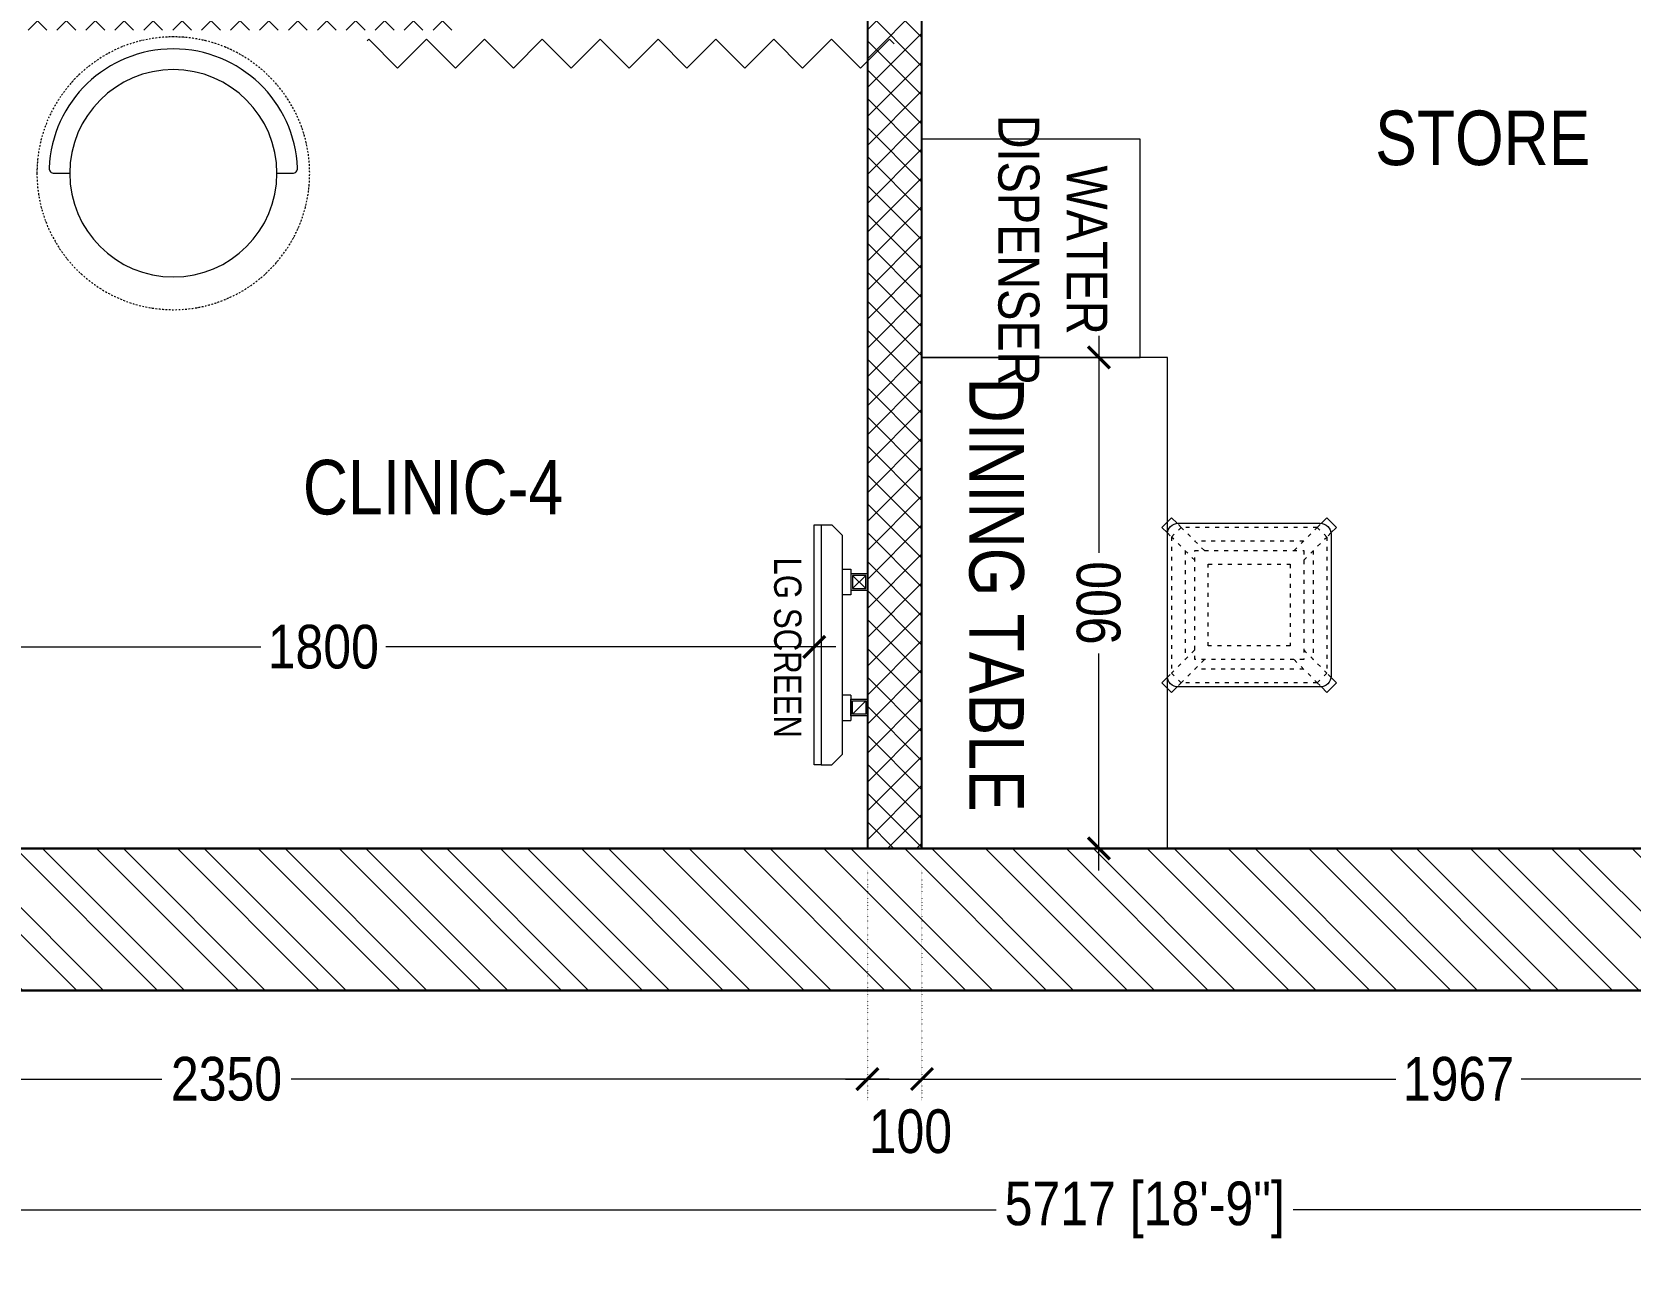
# Model space of a CAD drawing. Header units: millimetres. Extents: x -49972 to -35289, y -2918842 to -2908283.
# Drawn here: x -41017 to -38088, y -2918777 to -2916499 of the extents above; entities that cross this region are included whole.
import ezdxf

# ---------------------------------------------------------------- set-up
doc = ezdxf.new("R2010")
doc.units = ezdxf.units.MM
doc.header["$LTSCALE"] = 12
doc.header["$MEASUREMENT"] = 0
doc.header["$PDMODE"] = 3
for name, pattern in [('a_p6_plan_L18$0$HIDDEN', [0.375, 0.25, -0.125]), ('ACAD_ISO03W100', [30, 12, -18]), ('DASHDOT2', [0.5, 0.25, -0.125, 0, -0.125]), ('DOT2', [0.125, 0, -0.125])]:
    doc.linetypes.add(name, pattern=pattern)
doc.layers.get('0').update_dxf_attribs({"lineweight": 25})
for name, color, linetype, lineweight in [('A-WALL', 93, 'Continuous', 30), ('curtain', 144, 'Continuous', 9), ('Floor-Unit', 1, 'Continuous', 13), ('IM-ANNO-HATCH', 8, 'Continuous', 5), ('LENS-FURNITURE', 13, 'Continuous', 9), ('LENS-PARTITION', 21, 'Continuous', 25), ('LENS-TEXT', 31, 'Continuous', 5), ('LENS_DIMENSION', 193, 'Continuous', 0), ('LK-FF&E WALL', 1, 'Continuous', 9), ('LK-IT', 3, 'Continuous', 18), ('LN-ELEVATION-1', 81, 'Continuous', 13), ('LN-ELEVATION-3', 125, 'a_p6_plan_L18$0$HIDDEN', 18), ('LN-ELEVATION-5', 167, 'Continuous', 5), ('LN-HATCH', 251, 'Continuous', 0), ('PLANO-OPENING', 252, 'Continuous', 5), ('TV', 3, 'Continuous', 18)]:
    doc.layers.add(name, color=color, linetype=linetype, lineweight=lineweight)
doc.styles.add('LK TXT', font='Gill Sans MT Condensed Regular.ttf')
doc.styles.get("Standard").update_dxf_attribs({"font": 'Arial Narrow.ttf'})
doc.dimstyles.new('Working', dxfattribs={"dimscale": 0.8, "dimtxt": 100, "dimasz": 50, "dimexe": 50, "dimexo": 50, "dimgap": 25, "dimtad": 0, "dimdec": 0, "dimzin": 0, "dimdsep": 46, "dimtxsty": 'Standard', "dimblk": 'ARCHTICK', "dimcen": 0, "dimdle": 50, "dimclrd": 250, "dimclre": 8, "dimclrt": 7, "dimadec": 0, "dimazin": 0, "dimtfac": 1, "dimtdec": 0, "dimtofl": 0, "dimtmove": 1, "dimatfit": 3, "dimfxl": 3, "dimtolj": 1, "dimlwd": 5, "dimlwe": 0, "dimarcsym": 0})

# ---------------------------------------------------------------- blocks, each defined once
blk = doc.blocks.new('CLINIC SCREEN')
at = {"layer": 'TV'}
for p, q in [((-103.1, 42.9), (-127.4, 18.6)), ((-127.4, 42.9), (-103.1, 18.6)), ((102.7, 42.9), (127, 18.6))]:
    blk.add_line(p, q, dxfattribs=at)
at = {"layer": 'TV', "ltscale": 12}
for p, q in [((-220, -19.4), (-200.6, 0)), ((200.6, 0), (-200.6, 0)), ((-138.5, 0), (-138.5, 15.5)), ((-138.5, 15.5), (-92, 15.5)), ((-92, 15.5), (-92, 0)), ((92, 15.5), (92, 0)), ((92, 15.5), (138.5, 15.5)), ((138.5, 0), (138.5, 15.5)), ((220, -19.4), (200.6, 0)), ((-220, -38.8), (-220, -19.4)), ((220, -38.8), (220, -19.4))]:
    blk.add_line(p, q, dxfattribs=at)
at = {"layer": 'TV'}
for points in [[(-130.4, 15.5), (-100.1, 15.5), (-100.1, 45.9), (-130.4, 45.9)], [(-127.4, 18.6), (-103.1, 18.6), (-103.1, 42.9), (-127.4, 42.9)], [(130, 15.5), (99.7, 15.5), (99.7, 45.9), (130, 45.9)], [(127, 18.6), (102.7, 18.6), (102.7, 42.9), (127, 42.9)]]:
    blk.add_lwpolyline(points, close=True, dxfattribs=at)
at = {"layer": 'TV', "ltscale": 12}
blk.add_lwpolyline([(-220, -51.7), (-220, -38.8), (220, -38.8), (220, -51.7)], close=True, dxfattribs=at)
at = {"layer": 'Floor-Unit', "color": 0, "ltscale": 2, "insert": (5.2, -100.4), "char_height": 50, "attachment_point": 5}
blk.add_mtext_dynamic_manual_height_columns('LG SCREEN', width=466.48, gutter_width=12.5, heights=[0], dxfattribs=at)
blk = doc.blocks.new('DOCTOR STOOL')
at = {"layer": 'LN-ELEVATION-1', "ltscale": 100}
blk.add_lwpolyline([(228, 37.8), (228, 9.1, -0.426474), (218.5, 0, -0.959166), (218.5, 455.6, -0.426474), (228, 446.5), (228, 417.8)], format="xyb", dxfattribs=at)
at = {"layer": 'LN-ELEVATION-1', "linetype": 'DASHDOT2'}
blk.add_circle((228, 227.8), 250, dxfattribs=at)
at = {"layer": 'LN-ELEVATION-1', "ltscale": 100}
blk.add_circle((228, 227.8), 190, dxfattribs=at)
blk = doc.blocks.new('Stool')
at = {"layer": 'LN-ELEVATION-1', "ltscale": 0.5}
blk.add_lwpolyline([(-130, 300), (130, 300, -0.414214), (150, 280), (150, 20, -0.414214), (130, 0), (-130, 0, -0.414214), (-150, 20), (-150, 280, -0.414214)], format="xyb", close=True, dxfattribs=at)
at = {"layer": 'LN-ELEVATION-3', "linetype": 'ACAD_ISO03W100', "ltscale": 0.05}
for p, q in [((-100, 232.3), (-142.4, 274.7)), ((-142.4, 274.7), (-142.4, 25.3)), ((-82.3, 250), (-124.7, 292.4)), ((-124.7, 292.4), (124.7, 292.4)), ((-99.7, 267.4), (99.7, 267.4)), ((82.3, 250), (124.7, 292.4)), ((100, 232.3), (142.4, 274.7)), ((142.4, 274.7), (142.4, 25.3)), ((-117.4, 249.7), (-117.4, 50.3)), ((117.4, 249.7), (117.4, 50.3)), ((-100, 67.7), (-142.4, 25.3)), ((100, 67.7), (142.4, 25.3)), ((-82.3, 50), (-124.7, 7.6)), ((-99.7, 32.6), (99.7, 32.6)), ((82.3, 50), (124.7, 7.6)), ((-124.7, 7.6), (124.7, 7.6))]:
    blk.add_line(p, q, dxfattribs=at)
for points in [[(-132.2, 299.9), (-124.7, 292.4), (-142.4, 274.7), (-149.9, 282.2)], [(132.2, 299.9), (124.7, 292.4), (142.4, 274.7), (149.9, 282.2)], [(-132.2, 0.1), (-124.7, 7.6), (-142.4, 25.3), (-149.9, 17.8)], [(132.2, 0.1), (124.7, 7.6), (142.4, 25.3), (149.9, 17.8)]]:
    blk.add_lwpolyline(points, dxfattribs=at)
for points in [[(-100, 250), (100, 250), (100, 50), (-100, 50)], [(-75, 225), (75, 225), (75, 75), (-75, 75)]]:
    blk.add_lwpolyline(points, close=True, dxfattribs=at)
at = {"layer": 'LN-ELEVATION-5', "ltscale": 0.5}
for points in [[(-149.9, 282.2), (-160.1, 292.4), (-142.4, 310.1), (-132.2, 299.9)], [(149.9, 282.2), (160.1, 292.4), (142.4, 310.1), (132.2, 299.9)], [(-149.9, 17.8), (-160.1, 7.6), (-142.4, -10.1), (-132.2, 0.1)], [(149.9, 17.8), (160.1, 7.6), (142.4, -10.1), (132.2, 0.1)]]:
    blk.add_lwpolyline(points, dxfattribs=at)
blk = doc.blocks.new('chennai mugappair existignd')
at = {"layer": 'LN-HATCH'}
h = blk.add_hatch(dxfattribs=at)
h.set_pattern_fill('ANSI32', color=256, scale=11, angle=90)
h.set_pattern_definition([(135, (-53798.23, 2272851.68), (-74.087113, -74.087113), []), (135, (-53798.23, 2272901.08), (-74.087113, -74.087113), [])])
h.paths.add_polyline_path([(-7119.7, -2791485.6), (-7119.7, -2782305.6), (-19582.7, -2782305.6), (-19582.7, -2782565.6), (-7379.7, -2782565.6), (-7379.7, -2788972.6), (-8679.7, -2788972.6), (-8679.7, -2789132.6), (-7379.7, -2789132.6), (-7379.7, -2791225.6), (-7621.2, -2791225.6), (-7621.2, -2791485.6)])
h.paths.add_polyline_path([(-8231.2, -2791485.6), (-8231.2, -2791225.6), (-8519.7, -2791225.6), (-8519.7, -2789912.6), (-8679.7, -2789912.6), (-8679.7, -2791225.6), (-13096.7, -2791225.6), (-13096.7, -2786155.6), (-15352.7, -2786155.6), (-15352.7, -2791225.6), (-19582.7, -2791225.6), (-19582.7, -2791485.6), (-15092.7, -2791485.6), (-15092.7, -2786435.6), (-13356.7, -2786435.6), (-13356.7, -2791485.6)], flags=17)
at = {"layer": 'A-WALL', "color": 1}
for p, q in [((-8679.7, -2791225.6), (-13096.7, -2791225.6)), ((-8231.2, -2791485.6), (-13356.7, -2791485.6))]:
    blk.add_line(p, q, dxfattribs=at)
blk = doc.blocks.new('_ArchTick')
at = {"const_width": 0.15}
blk.add_lwpolyline([(-0.5, -0.5), (0.5, 0.5)], dxfattribs=at)
blk = doc.blocks.new('*D47')
at = {"layer": 'Defpoints', "color": 0, "transparency": 16777216}
for p in [(-38935.7, -2917095.7), (-39061.3, -2917995.7), (-38935.7, -2917995.7)]:
    blk.add_point(p, dxfattribs=at)
at = {"layer": 'LENS_DIMENSION', "color": 8, "lineweight": 5, "transparency": 16777216}
for p, q in [((-39061.3, -2917055.7), (-39061.3, -2917453.4)), ((-39061.3, -2918035.7), (-39061.3, -2917638.1))]:
    blk.add_line(p, q, dxfattribs=at)
at = {"layer": 'LENS_DIMENSION', "color": 8, "linetype": 'DOT2', "lineweight": 0, "transparency": 16777216}
for p, q in [((-38975.7, -2917095.7), (-39101.3, -2917095.7)), ((-38975.7, -2917995.7), (-39101.3, -2917995.7))]:
    blk.add_line(p, q, dxfattribs=at)
at = {"layer": 'LENS_DIMENSION', "color": 8, "lineweight": 5, "transparency": 16777216, "xscale": 40, "yscale": 40, "zscale": 40}
for p, rotation in [((-39061.3, -2917095.7), 90), ((-39061.3, -2917995.7), 270)]:
    blk.add_blockref('_ArchTick', p, dxfattribs=dict(at, rotation=rotation))
at = {"layer": 'LENS_DIMENSION', "color": 0, "transparency": 16777216, "insert": (-39061.3, -2917545.7), "char_height": 80, "attachment_point": 5, "rotation": 90}
blk.add_mtext('\\A1;900', dxfattribs=at)
blk = doc.blocks.new('*D53')
at = {"layer": 'Defpoints', "color": 0, "transparency": 16777216}
for p in [(-41383, -2917626.2), (-39583.3, -2917626.2), (-39583.3, -2917626.2)]:
    blk.add_point(p, dxfattribs=at)
at = {"layer": 'LENS_DIMENSION', "color": 8, "lineweight": 5, "transparency": 16777216}
for p, q in [((-41423, -2917626.2), (-40597.9, -2917626.2)), ((-39543.3, -2917626.2), (-40368.4, -2917626.2))]:
    blk.add_line(p, q, dxfattribs=at)
at = {"layer": 'LENS_DIMENSION', "color": 8, "lineweight": 5, "transparency": 16777216, "xscale": 40, "yscale": 40, "zscale": 40, "rotation": 180}
blk.add_blockref('_ArchTick', (-41383, -2917626.2), dxfattribs=at)
at = {"layer": 'LENS_DIMENSION', "color": 8, "lineweight": 5, "transparency": 16777216, "xscale": 40, "yscale": 40, "zscale": 40}
blk.add_blockref('_ArchTick', (-39583.3, -2917626.2), dxfattribs=at)
at = {"layer": 'LENS_DIMENSION', "color": 0, "transparency": 16777216, "insert": (-40483.2, -2917626.2), "char_height": 80, "attachment_point": 5}
blk.add_mtext('\\A1;1800', dxfattribs=at)
blk = doc.blocks.new('*D109')
at = {"layer": 'Defpoints', "color": 0, "transparency": 16777216}
for p in [(-41835.7, -2917995.7), (-39485.7, -2917995.7), (-39485.7, -2918418.2)]:
    blk.add_point(p, dxfattribs=at)
at = {"layer": 'LENS_DIMENSION', "color": 8, "linetype": 'DOT2', "lineweight": 0, "transparency": 16777216}
for p, q in [((-41835.7, -2918035.7), (-41835.7, -2918458.2)), ((-39485.7, -2918035.7), (-39485.7, -2918458.2))]:
    blk.add_line(p, q, dxfattribs=at)
at = {"layer": 'LENS_DIMENSION', "color": 8, "lineweight": 5, "transparency": 16777216}
for p, q in [((-41875.7, -2918418.2), (-40779.1, -2918418.2)), ((-39445.7, -2918418.2), (-40542.3, -2918418.2))]:
    blk.add_line(p, q, dxfattribs=at)
at = {"layer": 'LENS_DIMENSION', "color": 8, "lineweight": 5, "transparency": 16777216, "xscale": 40, "yscale": 40, "zscale": 40, "rotation": 180}
blk.add_blockref('_ArchTick', (-41835.7, -2918418.2), dxfattribs=at)
at = {"layer": 'LENS_DIMENSION', "color": 8, "lineweight": 5, "transparency": 16777216, "xscale": 40, "yscale": 40, "zscale": 40}
blk.add_blockref('_ArchTick', (-39485.7, -2918418.2), dxfattribs=at)
at = {"layer": 'LENS_DIMENSION', "color": 0, "transparency": 16777216, "insert": (-40660.7, -2918418.2), "char_height": 80, "attachment_point": 5}
blk.add_mtext('\\A1;2350', dxfattribs=at)
blk = doc.blocks.new('*D110')
at = {"layer": 'Defpoints', "color": 0, "transparency": 16777216}
for p in [(-39485.7, -2917995.7), (-39385.7, -2917995.7), (-39385.7, -2918418.2)]:
    blk.add_point(p, dxfattribs=at)
at = {"layer": 'LENS_DIMENSION', "color": 8, "linetype": 'DOT2', "lineweight": 0, "transparency": 16777216}
for p, q in [((-39485.7, -2918035.7), (-39485.7, -2918458.2)), ((-39385.7, -2918035.7), (-39385.7, -2918458.2))]:
    blk.add_line(p, q, dxfattribs=at)
at = {"layer": 'LENS_DIMENSION', "color": 8, "lineweight": 5, "transparency": 16777216}
blk.add_line((-39525.7, -2918418.2), (-39345.7, -2918418.2), dxfattribs=at)
at = {"layer": 'LENS_DIMENSION', "color": 8, "lineweight": 5, "transparency": 16777216, "xscale": 40, "yscale": 40, "zscale": 40, "rotation": 180}
blk.add_blockref('_ArchTick', (-39485.7, -2918418.2), dxfattribs=at)
at = {"layer": 'LENS_DIMENSION', "color": 8, "lineweight": 5, "transparency": 16777216, "xscale": 40, "yscale": 40, "zscale": 40}
blk.add_blockref('_ArchTick', (-39385.7, -2918418.2), dxfattribs=at)
at = {"layer": 'LENS_DIMENSION', "color": 0, "transparency": 16777216, "insert": (-39406.9, -2918514.4), "char_height": 80, "attachment_point": 5}
blk.add_mtext('\\A1;100', dxfattribs=at)
blk = doc.blocks.new('*D111')
at = {"layer": 'Defpoints', "color": 0, "transparency": 16777216}
for p in [(-39385.7, -2917995.7), (-37418.7, -2917995.7), (-37418.7, -2918418.2)]:
    blk.add_point(p, dxfattribs=at)
at = {"layer": 'LENS_DIMENSION', "color": 8, "linetype": 'DOT2', "lineweight": 0, "transparency": 16777216}
for p, q in [((-39385.7, -2918035.7), (-39385.7, -2918458.2)), ((-37418.7, -2918035.7), (-37418.7, -2918458.2))]:
    blk.add_line(p, q, dxfattribs=at)
at = {"layer": 'LENS_DIMENSION', "color": 8, "lineweight": 5, "transparency": 16777216}
for p, q in [((-39425.7, -2918418.2), (-38517.1, -2918418.2)), ((-37378.7, -2918418.2), (-38287.4, -2918418.2))]:
    blk.add_line(p, q, dxfattribs=at)
at = {"layer": 'LENS_DIMENSION', "color": 8, "lineweight": 5, "transparency": 16777216, "xscale": 40, "yscale": 40, "zscale": 40, "rotation": 180}
blk.add_blockref('_ArchTick', (-39385.7, -2918418.2), dxfattribs=at)
at = {"layer": 'LENS_DIMENSION', "color": 8, "lineweight": 5, "transparency": 16777216, "xscale": 40, "yscale": 40, "zscale": 40}
blk.add_blockref('_ArchTick', (-37418.7, -2918418.2), dxfattribs=at)
at = {"layer": 'LENS_DIMENSION', "color": 0, "transparency": 16777216, "insert": (-38402.2, -2918418.2), "char_height": 80, "attachment_point": 5}
blk.add_mtext('\\A1;1967', dxfattribs=at)
blk = doc.blocks.new('*D114')
at = {"layer": 'Defpoints', "color": 0, "transparency": 16777216}
for p in [(-41835.7, -2917995.7), (-36118.7, -2917995.7), (-41835.7, -2918658.2)]:
    blk.add_point(p, dxfattribs=at)
at = {"layer": 'LENS_DIMENSION', "color": 8, "linetype": 'DOT2', "lineweight": 0, "transparency": 16777216}
for p, q in [((-41835.7, -2918035.7), (-41835.7, -2918698.2)), ((-36118.7, -2918035.7), (-36118.7, -2918698.2))]:
    blk.add_line(p, q, dxfattribs=at)
at = {"layer": 'LENS_DIMENSION', "color": 8, "lineweight": 5, "transparency": 16777216}
for p, q in [((-41875.7, -2918658.2), (-39249.5, -2918658.2)), ((-36078.7, -2918658.2), (-38705, -2918658.2))]:
    blk.add_line(p, q, dxfattribs=at)
at = {"layer": 'LENS_DIMENSION', "color": 8, "lineweight": 5, "transparency": 16777216, "xscale": 40, "yscale": 40, "zscale": 40, "rotation": 180}
blk.add_blockref('_ArchTick', (-41835.7, -2918658.2), dxfattribs=at)
at = {"layer": 'LENS_DIMENSION', "color": 8, "lineweight": 5, "transparency": 16777216, "xscale": 40, "yscale": 40, "zscale": 40}
blk.add_blockref('_ArchTick', (-36118.7, -2918658.2), dxfattribs=at)
at = {"layer": 'LENS_DIMENSION', "color": 0, "transparency": 16777216, "insert": (-38977.2, -2918658.2), "char_height": 80, "attachment_point": 5}
blk.add_mtext('\\A1;5717 [18\'-9"]', dxfattribs=at)
blk = doc.blocks.new('A$C6b330860')
at = {"layer": 'IM-ANNO-HATCH', "ltscale": 0.001}
h = blk.add_hatch(dxfattribs=at)
h.set_pattern_fill('ANSI37', color=256, scale=300, angle=-90)
h.set_pattern_definition([(315, (19582.948, 2791225.586), (26.5165043, 26.5165043), []), (45, (19582.948, 2791225.586), (-26.5165043, 26.5165043), [])])
h.paths.add_polyline_path([(8086.2, 4100), (8086.2, 4000), (6486.2, 4000), (6486.2, 4100)])
h.paths.add_polyline_path([(7986.2, 3241), (7986.2, 4000), (8086.2, 4000), (8086.2, 3241)])
h.paths.add_polyline_path([(9386.2, 3660), (9386.2, 3760), (8936.2, 3760), (8936.2, 3660)])
h.paths.add_polyline_path([(8936.2, 3200), (8936.2, 3760), (8836.2, 3760), (8836.2, 3200)])
h.paths.add_polyline_path([(10136.2, 3660), (10136.2, 3760), (12203.2, 3760), (12203.2, 3660)])
h.paths.add_polyline_path([(10603.2, 3760), (10603.2, 4210), (10703.2, 4210), (10703.2, 3760)])
h.paths.add_polyline_path([(10703.2, 4960), (10703.2, 7660), (10603.2, 7660), (10603.2, 4960)])
h.paths.add_polyline_path([(10703.2, 6260), (10703.2, 6160), (12203.2, 6160), (12203.2, 6260)])
h.paths.add_polyline_path([(10603.2, 8410), (10603.2, 8660), (10703.2, 8660), (10703.2, 8410)])
h.paths.add_polyline_path([(8836.2, 2350), (8836.2, 2450), (10903.2, 2450), (10903.2, 2350)])
h.paths.add_polyline_path([(11003.2, 2253), (11003.2, 2450), (10903.2, 2450), (10903.2, 2253)])
h.paths.add_polyline_path([(8836.2, 1600), (8836.2, 0), (8936.2, 0), (8936.2, 1600)])
h.paths.add_polyline_path([(8086.2, 1500), (8086.2, 1600), (6486.2, 1600), (6486.2, 1500)])
h.paths.add_polyline_path([(7986.2, 2491), (7986.2, 1600), (8086.2, 1600), (8086.2, 2491)])
at = {"layer": 'LENS-PARTITION'}
blk.add_lwpolyline([(8836.2, 1600), (8836.2, 0), (8936.2, 0), (8936.2, 1600)], close=True, dxfattribs=at)

msp = doc.modelspace()

# ---------------------------------------------------------------- hatches: boundary and pattern name
at = {"layer": 'curtain'}
h = msp.add_hatch(dxfattribs=at)
h.set_pattern_fill('ZIGZAG', color=256, scale=600, angle=675)
h.set_pattern_definition([(315, (49225.78, -2892435.26), (106.06602, -6e-13), [75, -75]), (45, (49278.82, -2892488.295), (6e-13, 106.06602), [75, -75])])
edge = h.paths.add_edge_path()
edge.add_line((-39440.8, -2916589.7), (-40402.4, -2916592.9))
edge.add_line((-40402.4, -2916592.9), (-40403.2, -2916502.2))
edge.add_line((-40394.6, -2916502.2), (-39436.8, -2916502.1))
edge.add_line((-39436.8, -2916502.1), (-39436.8, -2916591.9))

# ---------------------------------------------------------------- linework, layer by layer
at = {"layer": 'LK-FF&E WALL'}
for points in [[(-39385.7, -2916695.7), (-39385.7, -2917095.7), (-38985.7, -2917095.7), (-38985.7, -2916695.7)], [(-39385.7, -2917095.7), (-39385.7, -2917995.7), (-38935.7, -2917995.7), (-38935.7, -2917095.7)]]:
    msp.add_lwpolyline(points, close=True, dxfattribs=at)

# ---------------------------------------------------------------- block references
at = {"layer": 'LENS-FURNITURE', "xscale": -1, "rotation": 90}
msp.add_blockref('DOCTOR STOOL', (-40530.4, -2916530), dxfattribs=at)
at = {"layer": 'LENS-TEXT'}
msp.add_blockref('chennai mugappair existignd', (-28739, -126770.2), dxfattribs=at)
at = {"layer": 'LK-FF&E WALL', "rotation": 270}
msp.add_blockref('Stool', (-38935.7, -2917549.4), dxfattribs=at)
at = {"layer": 'LK-IT', "rotation": 270}
msp.add_blockref('CLINIC SCREEN', (-39531.6, -2917622.4), dxfattribs=at)
at = {"layer": 'PLANO-OPENING'}
msp.add_blockref('A$C6b330860', (-48321.9, -2917995.7), dxfattribs=at)

# ---------------------------------------------------------------- texts
at = {"layer": 'LENS-TEXT', "linetype": 'Continuous', "ltscale": 3, "attachment_point": 5, "rotation": 270, "style": 'LK TXT'}
for s, width, gutter_width, insert, char_height in [('WATER \\PDISPENSER', 264.162, 0.75, (-39146.1, -2916898.7), 75), ('DINING TABLE', 783.964, 1, (-39249.6, -2917530.3), 100)]:
    msp.add_mtext_dynamic_manual_height_columns(s, width=width, gutter_width=gutter_width, heights=[0], dxfattribs=dict(at, insert=insert, char_height=char_height))
at = {"layer": 'LENS-TEXT', "linetype": 'Continuous', "ltscale": 3, "char_height": 100, "attachment_point": 5, "style": 'LK TXT'}
for s, width, insert in [('STORE', 1062.369, (-38357.5, -2916693.7)), ('CLINIC-4', 783.964, (-40282, -2917334))]:
    msp.add_mtext_dynamic_manual_height_columns(s, width=width, gutter_width=1, heights=[0], dxfattribs=dict(at, insert=insert))

# ---------------------------------------------------------------- dimensions: what is measured, and where the dimension line sits
at = {"layer": 'LENS_DIMENSION'}
dim = msp.add_linear_dim(base=(-39061.3, -2917995.7), p1=(-38935.7, -2917095.7), p2=(-38935.7, -2917995.7), angle=90, dimstyle='Working', override={"dimclrd": 8, "dimclrt": 0, "dimfxl": 25}, dxfattribs=at)
dim.commit()
dim.dimension.update_dxf_attribs({"geometry": '*D47', "text_midpoint": (-39061.3, -2917545.7)})
for base, p1, p2, picture, middle in [((-39583.3, -2917626.2), (-41383, -2917626.2), (-39583.3, -2917626.2), '*D53', (-40483.2, -2917626.2)), ((-39485.7, -2918418.2), (-41835.7, -2917995.7), (-39485.7, -2917995.7), '*D109', (-40660.7, -2918418.2)), ((-41835.7, -2918658.2), (-36118.7, -2917995.7), (-41835.7, -2917995.7), '*D114', (-38977.2, -2918658.2)), ((-37418.7, -2918418.2), (-39385.7, -2917995.7), (-37418.7, -2917995.7), '*D111', (-38402.2, -2918418.2))]:
    dim = msp.add_linear_dim(base=base, p1=p1, p2=p2, dimstyle='Working', override={"dimclrd": 8, "dimclrt": 0, "dimfxl": 25}, dxfattribs=at)
    dim.commit()
    dim.dimension.update_dxf_attribs({"geometry": picture, "text_midpoint": middle})
dim = msp.add_linear_dim(base=(-39385.7, -2918418.2), p1=(-39485.7, -2917995.7), p2=(-39385.7, -2917995.7), dimstyle='Working', override={"dimclrd": 8, "dimclrt": 0, "dimfxl": 25}, dxfattribs=at)
dim.commit()
dim.dimension.update_dxf_attribs({"geometry": '*D110', "text_midpoint": (-39406.9, -2918514.4), "dimtype": 128})

doc.saveas('drawing.dxf')
